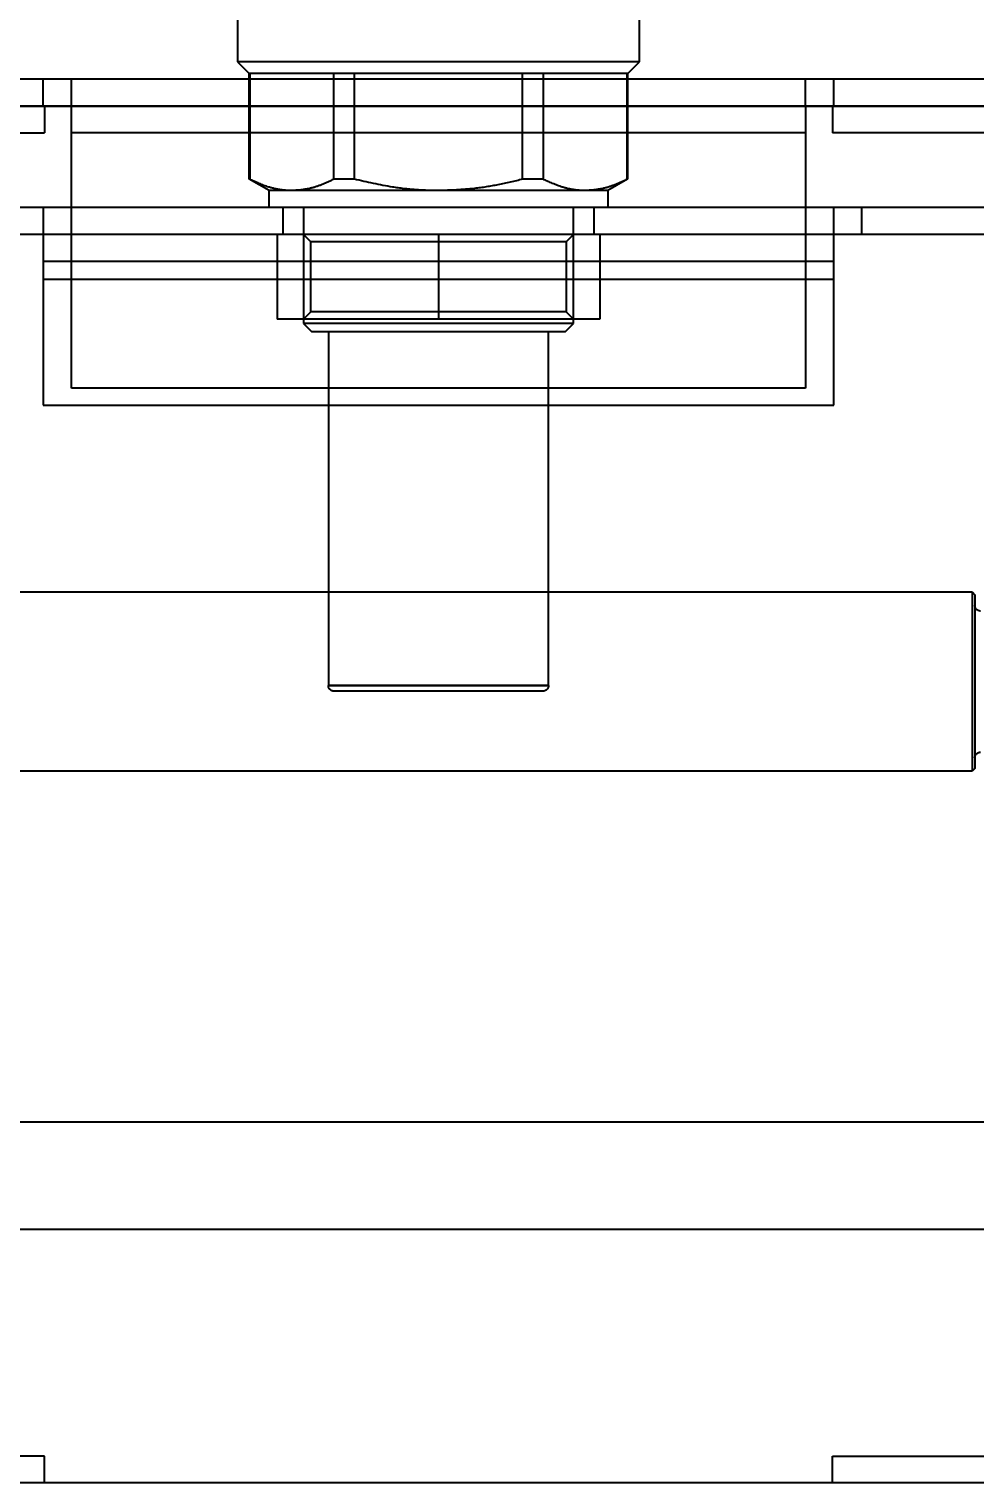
# Model space of a CAD drawing. Header units: metres. Extents: x 0 to 63075, y 0 to 44550.
# Drawn here: x 37087.5 to 37255, y 17290.1 to 17547.8 of the extents above; entities that cross this region are included whole.
import ezdxf

# ---------------------------------------------------------------- set-up
doc = ezdxf.new("R2010")
doc.units = ezdxf.units.M
doc.header["$LTSCALE"] = 75
doc.linetypes.add('HIDDEN2', pattern=[4.7625, 3.175, -1.5875])
for name, color, linetype in [('SDM', 7, 'Continuous'), ('SL4', 4, 'Continuous'), ('ST1', 7, 'HIDDEN2')]:
    doc.layers.add(name, color=color, linetype=linetype)
doc.styles.add('ROMANS', font='ROMANS.SHX')
doc.dimstyles.new('75___1-75', dxfattribs={"dimscale": 75, "dimtxt": 2.5, "dimasz": 2, "dimexe": 1.5, "dimexo": 1, "dimgap": 0.5, "dimtad": 1, "dimdec": 0, "dimzin": 12, "dimtxsty": 'ROMANS', "dimcen": 0, "dimclrd": 256, "dimclre": 256, "dimclrt": 3, "dimazin": 3, "dimtfac": 1, "dimtdec": 0, "dimtmove": 0, "dimatfit": 0, "dimfxl": 1, "dimlwd": -1, "dimlwe": -1, "dimarcsym": 0})

# ---------------------------------------------------------------- blocks, each defined once
blk = doc.blocks.new('*D34')
at = {"layer": 'Defpoints', "color": 0, "transparency": 16777216}
for p in [(33418.74, 17728.44), (37150.03, 17728.44), (37007.79, 17285.37)]:
    blk.add_point(p, dxfattribs=at)
at = {"layer": 'SDM', "transparency": 16777216}
for p, q in [((33418.74, 17878.44), (33418.74, 18585.58)), ((37075.03, 17728.44), (33306.24, 17728.44)), ((33418.74, 17285.37), (33418.74, 17728.44)), ((36932.79, 17285.37), (33306.24, 17285.37)), ((33418.74, 17135.37), (33418.74, 16985.37))]:
    blk.add_line(p, q, dxfattribs=at)
for points in [[(33393.74, 17878.44), (33443.74, 17878.44), (33418.74, 17728.44)], [(33393.74, 17135.37), (33443.74, 17135.37), (33418.74, 17285.37)]]:
    blk.add_solid(points, dxfattribs=at)
at = {"layer": 'SDM', "color": 3, "transparency": 16777216, "insert": (33287.49, 18307.01), "char_height": 187.5, "attachment_point": 5, "rotation": 90, "style": 'ROMANS'}
blk.add_mtext('443', dxfattribs=at)
blk = doc.blocks.new('A$C542b401d')
at = {"layer": 'SL4'}
for p, q in [((157.4, 1601.8), (157.4, 1625.6)), ((228.6, 1625.6), (228.6, 1601.8)), ((157.4, 1601.8), (228.6, 1601.8)), ((159.4, 1599.8), (157.4, 1601.8)), ((228.6, 1601.8), (226.6, 1599.8)), ((51.24, 1598.76), (334.76, 1598.76)), ((226.6, 1599.8), (159.4, 1599.8)), ((159.5, 1599.8), (159.5, 1598.76)), ((159.57, 1598.76), (159.57, 1599.8)), ((174.47, 1599.8), (174.47, 1598.76)), ((178.09, 1598.76), (178.09, 1599.8)), ((207.91, 1599.8), (207.91, 1598.76)), ((211.53, 1598.76), (211.53, 1599.8)), ((226.43, 1599.8), (226.43, 1598.76)), ((226.5, 1598.76), (226.5, 1599.8)), ((335.24, 1594), (50.76, 1594)), ((51.24, 1594), (334.76, 1594)), ((50.76, 1350), (335.24, 1350))]:
    blk.add_line(p, q, dxfattribs=at)
at = {"layer": 'ST1'}
for p, q in [((123, 1594), (123, 1598.76)), ((128, 1594), (128, 1598.76)), ((159.5, 1598.76), (159.5, 1581.02)), ((159.57, 1581.02), (159.57, 1598.76)), ((174.47, 1598.76), (174.47, 1581.02)), ((178.09, 1581.02), (178.09, 1598.76)), ((207.91, 1598.76), (207.91, 1581.02)), ((211.53, 1581.02), (211.53, 1598.76)), ((226.43, 1598.76), (226.43, 1581.02)), ((226.5, 1581.02), (226.5, 1598.76)), ((258, 1594), (258, 1598.76)), ((263, 1594), (263, 1598.76)), ((123.23, 1594), (123.23, 1589.24)), ((128, 1594), (128, 1589.24)), ((258, 1589.24), (258, 1594)), ((262.77, 1594), (262.77, 1589.24)), ((57.76, 1589.24), (123.23, 1589.24)), ((128, 1589.24), (258, 1589.24)), ((128, 1589.24), (128, 1544)), ((258, 1544), (258, 1589.24)), ((328.24, 1589.24), (262.77, 1589.24)), ((159.5, 1581.02), (159.57, 1581.02)), ((159.5, 1581.02), (163, 1579)), ((174.47, 1581.02), (178.09, 1581.02)), ((207.91, 1581.02), (211.53, 1581.02)), ((223, 1579), (226.5, 1581.02)), ((226.43, 1581.02), (226.5, 1581.02)), ((163, 1579), (167.02, 1579)), ((163, 1579), (163, 1576)), ((167.02, 1579), (193, 1579)), ((193, 1579), (218.98, 1579)), ((218.98, 1579), (223, 1579)), ((223, 1576), (223, 1579)), ((63, 1576), (118, 1576)), ((118, 1571.24), (118, 1576)), ((118, 1576), (123, 1576)), ((123, 1566.48), (123, 1576)), ((123, 1576), (263, 1576)), ((165.5, 1576), (165.5, 1571.24)), ((169.1, 1555.48), (169.1, 1576)), ((216.9, 1576), (216.9, 1555.48)), ((220.5, 1571.24), (220.5, 1576)), ((263, 1576), (263, 1566.48)), ((263, 1576), (268, 1576)), ((63, 1571.24), (118, 1571.24)), ((118, 1571.24), (123, 1571.24)), ((123, 1571.24), (263, 1571.24)), ((164.42, 1571.24), (164.42, 1556.24)), ((169.07, 1571.24), (170.37, 1569.94)), ((170.37, 1569.94), (215.62, 1569.94)), ((170.37, 1569.94), (170.37, 1557.54)), ((193, 1571.24), (193, 1556.24)), ((215.62, 1569.94), (216.93, 1571.24)), ((215.62, 1557.54), (215.62, 1569.94)), ((221.57, 1571.24), (221.57, 1556.24)), ((263, 1571.24), (268, 1571.24)), ((123, 1541), (123, 1566.48)), ((263, 1566.48), (123, 1566.48)), ((263, 1566.48), (263, 1541)), ((123, 1563.24), (263, 1563.24)), ((164.42, 1556.24), (193, 1556.24)), ((170.37, 1557.54), (169.07, 1556.24)), ((170.37, 1557.54), (215.62, 1557.54)), ((193, 1556.24), (221.57, 1556.24)), ((216.93, 1556.24), (215.62, 1557.54)), ((169.1, 1555.48), (216.9, 1555.48)), ((170.58, 1554), (169.1, 1555.48)), ((170.58, 1554), (215.42, 1554)), ((173.5, 1491.3), (173.5, 1554)), ((212.5, 1554), (212.5, 1491.3)), ((216.9, 1555.48), (215.42, 1554)), ((128, 1544), (258, 1544)), ((263, 1541), (123, 1541)), ((98.5, 1507.88), (98, 1507.38)), ((98, 1507.38), (98, 1476.62)), ((98.5, 1507.88), (98.5, 1476.12)), ((287.5, 1507.88), (98.5, 1507.88)), ((173.5, 1491.3), (212.5, 1491.3)), ((212.5, 1491.3), (173.5, 1491.3)), ((174.5, 1490.3), (211.5, 1490.3)), ((98, 1476.62), (98.5, 1476.12)), ((98.5, 1476.12), (287.5, 1476.12)), ((293.35, 1413.97), (92.65, 1413.97)), ((92.65, 1394.92), (293.35, 1394.92)), ((123.23, 1354.76), (61, 1354.76)), ((123.23, 1350), (123.23, 1354.76)), ((262.77, 1350), (262.77, 1354.76)), ((262.77, 1354.76), (325, 1354.76))]:
    blk.add_line(p, q, dxfattribs=at)
for centre, start, end in [((97, 1505.5), 270, 0), ((174.5, 1491.3), 180, 270), ((211.5, 1491.3), 270, 0), ((97, 1478.5), 0, 90)]:
    blk.add_arc(centre, 1, start, end, dxfattribs=at)
for points, knots in [([(159.57, 1581.02), (160.29, 1580.68), (161.7, 1580), (164.19, 1579.2), (165.96, 1579.08), (167.02, 1579)], [0, 0, 0, 0, 0.297736, 0.577022, 1, 1, 1, 1]), ([(167.02, 1579), (167.69, 1579.03), (169.05, 1579.1), (171.55, 1579.68), (173.35, 1580.51), (174.47, 1581.02)], [0, 0, 0, 0, 0.268328, 0.541138, 1, 1, 1, 1]), ([(178.09, 1581.02), (179.55, 1580.68), (182.37, 1580), (187.34, 1579.2), (190.87, 1579.08), (193, 1579)], [0, 0, 0, 0, 0.297736, 0.577022, 1, 1, 1, 1]), ([(193, 1579), (194.35, 1579.03), (197.07, 1579.1), (202.07, 1579.68), (205.66, 1580.51), (207.91, 1581.02)], [0, 0, 0, 0, 0.2683282, 0.5411378, 1, 1, 1, 1]), ([(211.53, 1581.02), (212.25, 1580.68), (213.67, 1580), (216.15, 1579.2), (217.92, 1579.08), (218.98, 1579)], [0, 0, 0, 0, 0.297736, 0.577022, 1, 1, 1, 1]), ([(218.98, 1579), (219.66, 1579.03), (221.02, 1579.1), (223.52, 1579.68), (225.31, 1580.51), (226.43, 1581.02)], [0, 0, 0, 0, 0.2683282, 0.5411378, 1, 1, 1, 1])]:
    blk.add_open_spline(points, degree=3, knots=knots, dxfattribs=at)

msp = doc.modelspace()

# ---------------------------------------------------------------- block references
at = {"layer": 'SDM', "xscale": -1}
msp.add_blockref('A$C542b401d', (37353.03, 15940.14), dxfattribs=at)

# ---------------------------------------------------------------- dimensions: what is measured, and where the dimension line sits
at = {"layer": 'SDM'}
dim = msp.add_linear_dim(base=(33418.74, 17728.44), p1=(37007.79, 17285.37), p2=(37150.03, 17728.44), angle=90, dimstyle='75___1-75', dxfattribs=at)
dim.commit()
dim.dimension.update_dxf_attribs({"geometry": '*D34', "text_midpoint": (33287.49, 18307.01)})

doc.saveas('drawing.dxf')
